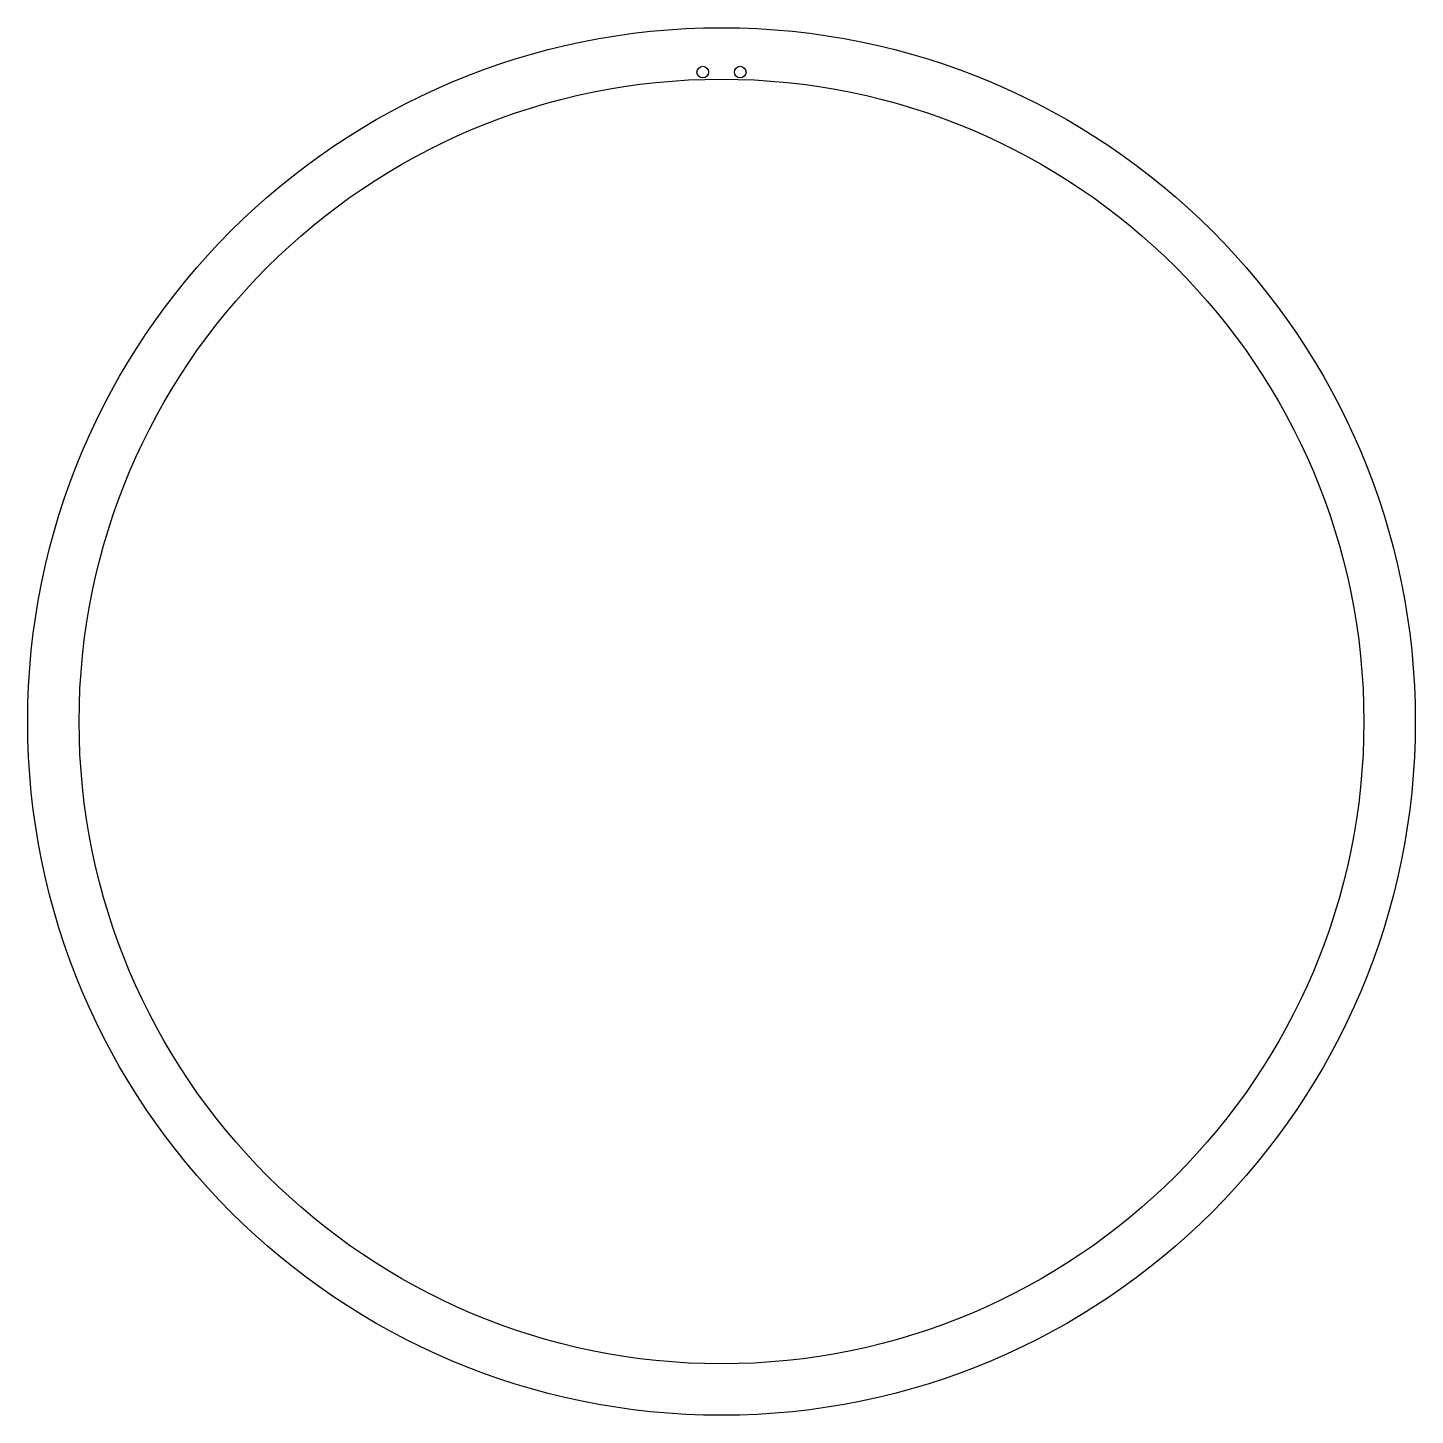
# Model space of a CAD drawing. Header units: millimetres. Extents: x 0 to 594, y 0 to 594.
import ezdxf

# ---------------------------------------------------------------- set-up
doc = ezdxf.new("R2010")
doc.units = ezdxf.units.MM

msp = doc.modelspace()

# ---------------------------------------------------------------- linework, layer by layer
for centre, radius in [((297, 297), 297), ((289, 575), 2.5), ((305, 575), 2.5), ((297, 297), 275)]:
    msp.add_circle(centre, radius)

doc.saveas('drawing.dxf')
